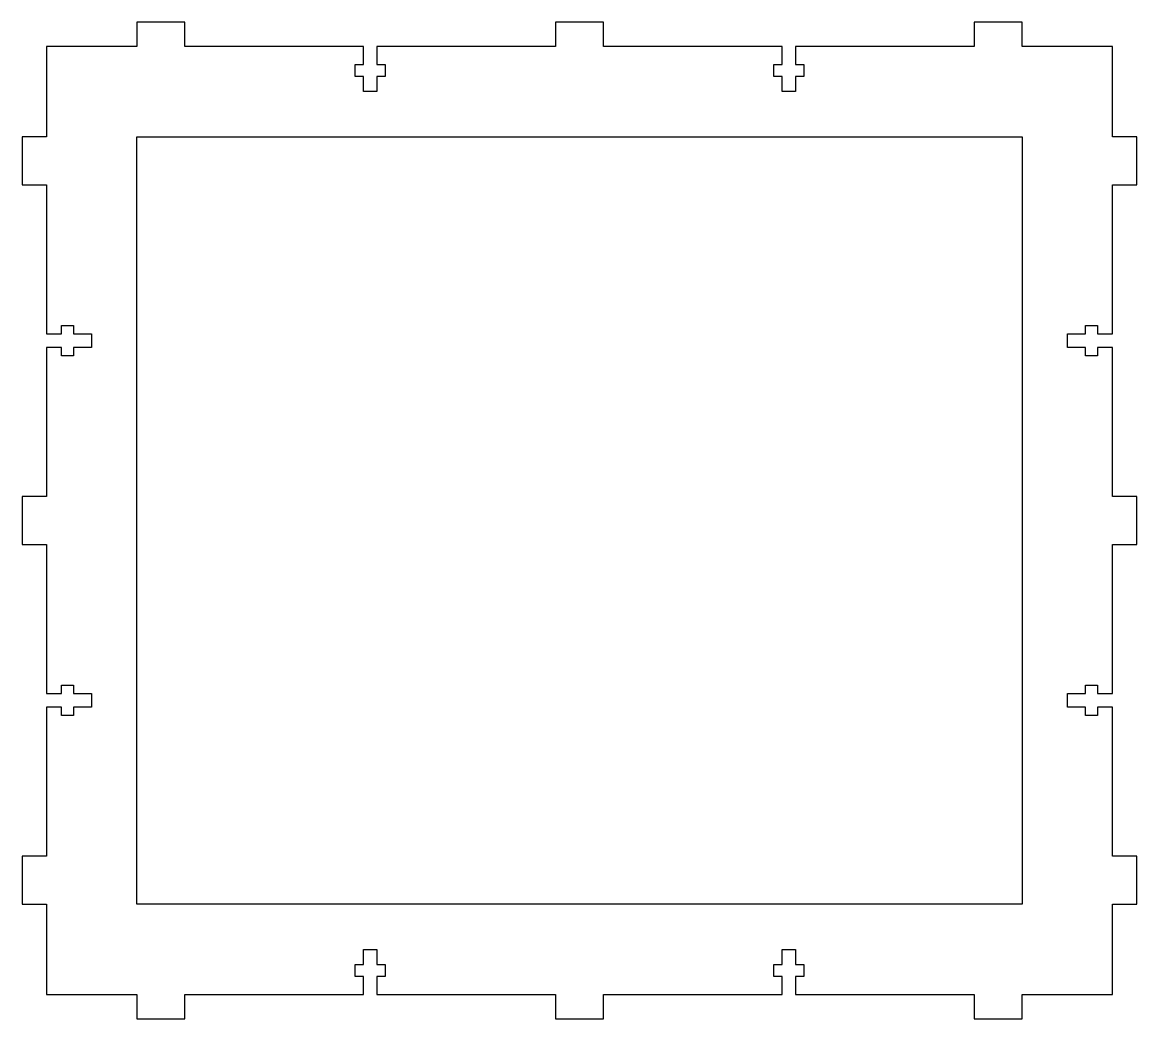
# Model space of a CAD drawing. Header units: inches. Extents: x -8.56 to 0.69, y -8.07 to 0.2.
import ezdxf

# ---------------------------------------------------------------- set-up
doc = ezdxf.new("R2010")
doc.units = ezdxf.units.IN
doc.layers.get('0').update_dxf_attribs({"linetype": 'CONTINUOUS'})

msp = doc.modelspace()

# ---------------------------------------------------------------- linework, layer by layer
for points in [[(-8.3615, -2.387), (-8.2365, -2.387), (-8.2365, -2.3185), (-8.1365, -2.3185), (-8.1365, -2.387), (-7.9865, -2.387), (-7.9865, -2.5), (-8.1365, -2.5), (-8.1365, -2.5685), (-8.2365, -2.5685), (-8.2365, -2.5), (-8.3615, -2.5), (-8.3615, -3.737), (-8.5615, -3.737), (-8.5615, -4.137), (-8.3615, -4.137), (-8.3615, -5.374), (-8.2365, -5.374), (-8.2365, -5.3055), (-8.1365, -5.3055), (-8.1365, -5.374), (-7.9865, -5.374), (-7.9865, -5.487), (-8.1365, -5.487), (-8.1365, -5.5555), (-8.2365, -5.5555), (-8.2365, -5.487), (-8.3615, -5.487), (-8.3615, -6.724), (-8.5615, -6.724), (-8.5615, -7.124), (-8.3615, -7.124), (-8.3615, -7.874), (-7.6115, -7.874), (-7.6115, -8.074), (-7.2115, -8.074), (-7.2115, -7.874), (-5.7308, -7.874), (-5.7308, -7.724), (-5.7993, -7.724), (-5.7993, -7.624), (-5.7308, -7.624), (-5.7308, -7.499), (-5.6178, -7.499), (-5.6178, -7.624), (-5.5493, -7.624), (-5.5493, -7.724), (-5.6178, -7.724), (-5.6178, -7.874), (-4.137, -7.874), (-4.137, -8.074), (-3.737, -8.074), (-3.737, -7.874), (-2.2563, -7.874), (-2.2563, -7.724), (-2.3248, -7.724), (-2.3248, -7.624), (-2.2563, -7.624), (-2.2563, -7.499), (-2.1433, -7.499), (-2.1433, -7.624), (-2.0748, -7.624), (-2.0748, -7.724), (-2.1433, -7.724), (-2.1433, -7.874), (-0.6625, -7.874), (-0.6625, -8.074), (-0.2625, -8.074), (-0.2625, -7.874), (0.4875, -7.874), (0.4875, -7.124), (0.6875, -7.124), (0.6875, -6.724), (0.4875, -6.724), (0.4875, -5.487), (0.3625, -5.487), (0.3625, -5.5555), (0.2625, -5.5555), (0.2625, -5.487), (0.1125, -5.487), (0.1125, -5.374), (0.2625, -5.374), (0.2625, -5.3055), (0.3625, -5.3055), (0.3625, -5.374), (0.4875, -5.374), (0.4875, -4.137), (0.6875, -4.137), (0.6875, -3.737), (0.4875, -3.737), (0.4875, -2.5), (0.3625, -2.5), (0.3625, -2.5685), (0.2625, -2.5685), (0.2625, -2.5), (0.1125, -2.5), (0.1125, -2.387), (0.2625, -2.387), (0.2625, -2.3185), (0.3625, -2.3185), (0.3625, -2.387), (0.4875, -2.387), (0.4875, -1.15), (0.6875, -1.15), (0.6875, -0.75), (0.4875, -0.75), (0.4875, 0), (-0.2625, 0), (-0.2625, 0.2), (-0.6625, 0.2), (-0.6625, 0), (-2.1433, 0), (-2.1433, -0.15), (-2.0748, -0.15), (-2.0748, -0.25), (-2.1433, -0.25), (-2.1433, -0.375), (-2.2563, -0.375), (-2.2563, -0.25), (-2.3248, -0.25), (-2.3248, -0.15), (-2.2563, -0.15), (-2.2563, 0), (-3.737, 0), (-3.737, 0.2), (-4.137, 0.2), (-4.137, 0), (-5.6178, 0), (-5.6178, -0.15), (-5.5493, -0.15), (-5.5493, -0.25), (-5.6178, -0.25), (-5.6178, -0.375), (-5.7308, -0.375), (-5.7308, -0.25), (-5.7993, -0.25), (-5.7993, -0.15), (-5.7308, -0.15), (-5.7308, 0), (-7.2115, 0), (-7.2115, 0.2), (-7.6115, 0.2), (-7.6115, 0), (-8.3615, 0), (-8.3615, -0.75), (-8.5615, -0.75), (-8.5615, -1.15), (-8.3615, -1.15)], [(-0.2625, -0.75), (-0.2625, -7.124), (-7.6115, -7.124), (-7.6115, -0.75)]]:
    msp.add_lwpolyline(points, close=True)

doc.saveas('drawing.dxf')
